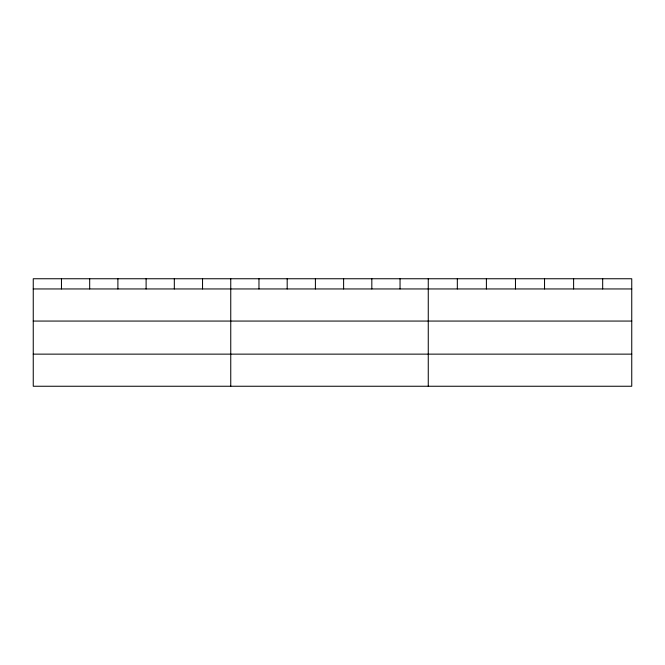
<?xml version="1.0" encoding="UTF-8"?>
<svg xmlns="http://www.w3.org/2000/svg" width="665" height="665" viewBox="0 0 665 665"><rect width="100%" height="100%" fill="white"/><g stroke="black" fill="none" stroke-linecap="round" stroke-linejoin="round"><path stroke-width="1" d="M631.75 321.062L631.75 278.751L33.25 278.751L33.25 386.249L631.75 386.249L631.75 321.062L33.25 321.062M33.25 288.951L631.75 288.951M33.25 354.137L631.75 354.137M602.681 278.751L602.681 288.951M573.612 278.751L573.612 288.951M544.544 278.751L544.544 288.951M515.466 278.751L515.466 288.951M486.398 278.751L486.398 288.951M457.329 278.751L457.329 288.951M428.26 278.751L428.26 386.249M400.047 278.751L400.047 288.951M371.826 278.751L371.826 288.951M343.614 278.751L343.614 288.951M315.401 278.751L315.401 288.951M287.189 278.751L287.189 288.951M258.968 278.751L258.968 288.951M230.755 278.751L230.755 386.249M202.542 278.751L202.542 288.951M174.321 278.751L174.321 288.951M146.109 278.751L146.109 288.951M117.896 278.751L117.896 288.951M89.684 278.751L89.684 288.951M61.463 278.751L61.463 288.951"/></g></svg>
